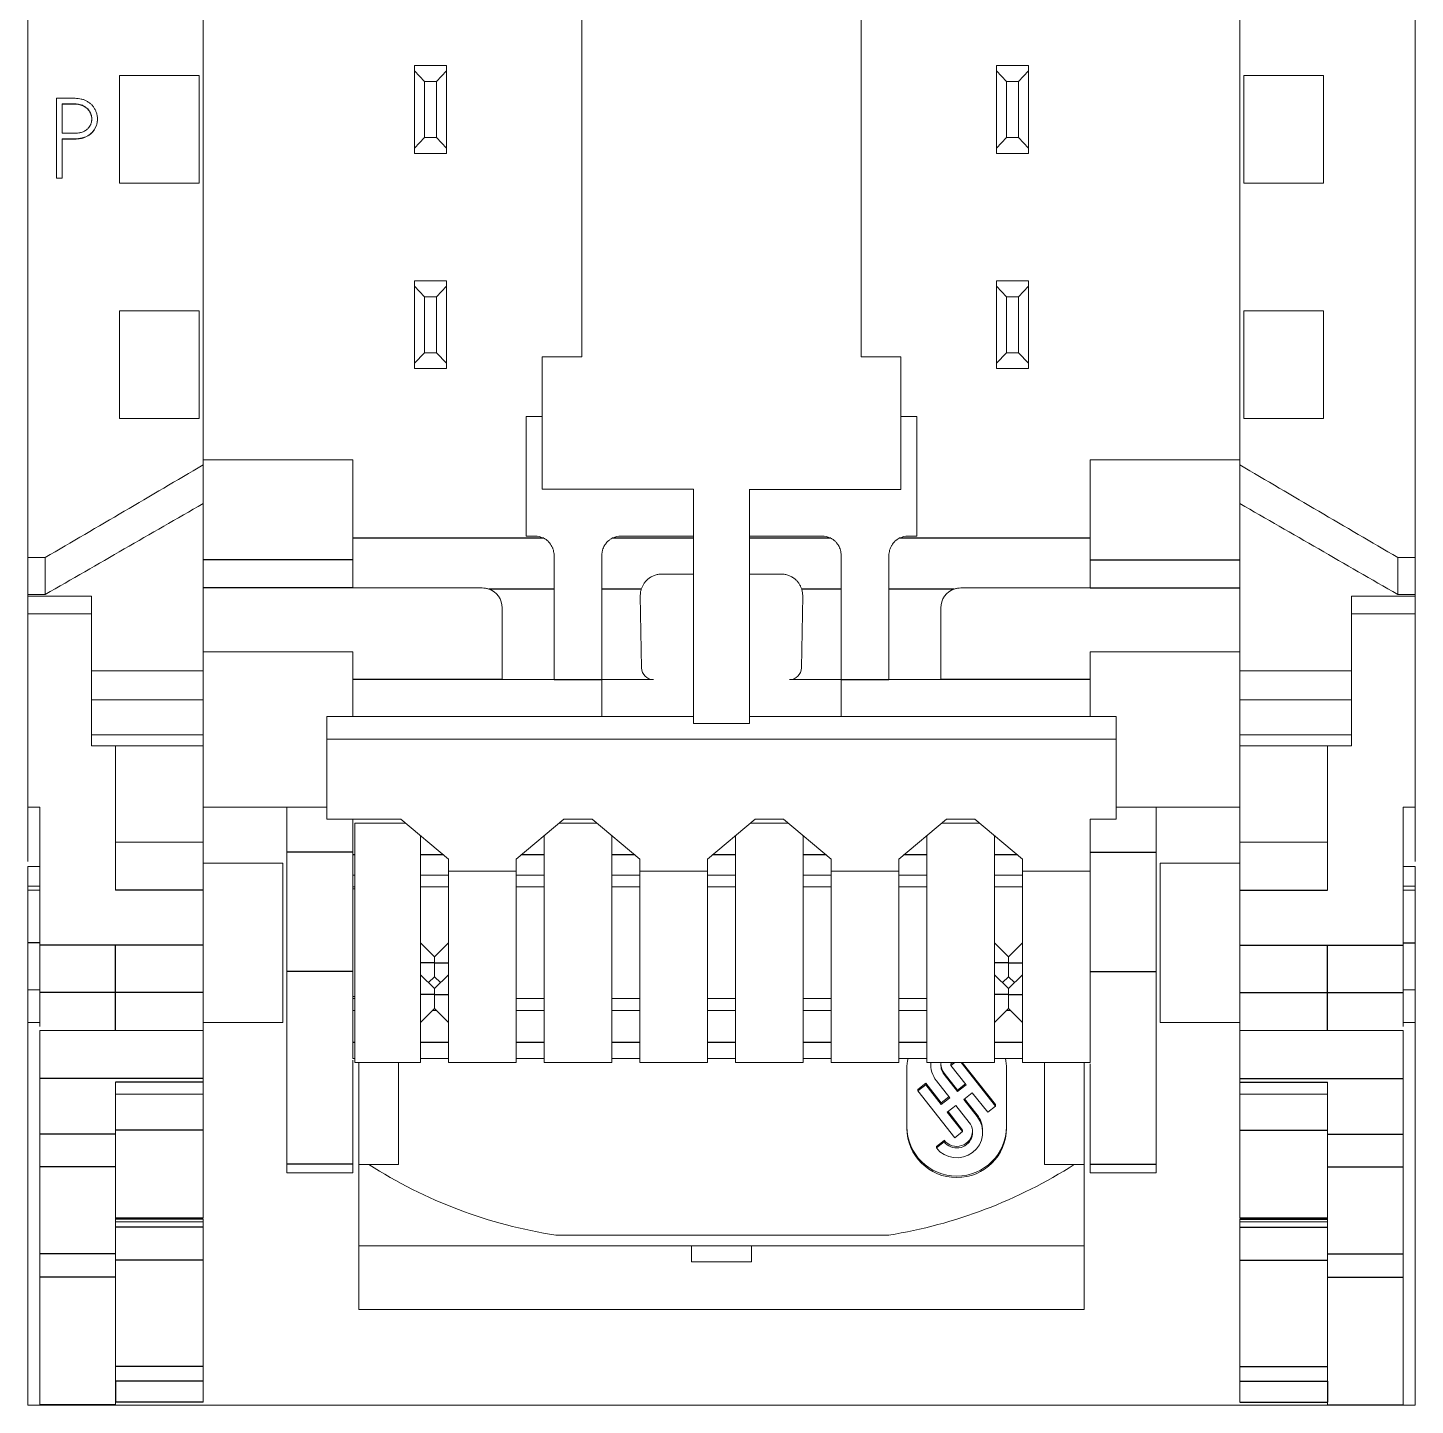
# Model space of a CAD drawing. Header units: millimetres. Extents: x 0 to 594, y 0 to 420.
# Drawn here: x 102.44 to 137.24, y 231.2 to 265.75 of the extents above; entities that cross this region are included whole.
import ezdxf

# ---------------------------------------------------------------- set-up
doc = ezdxf.new("R2010")
doc.units = ezdxf.units.MM
doc.layers.add('1', color=7, linetype='Continuous')

msp = doc.modelspace()

# ---------------------------------------------------------------- linework, layer by layer
at = {"layer": '1', "color": 7, "linetype": 'Continuous', "lineweight": 13}
for p, q in [((102.444, 365.882), (102.444, 252.464)), ((137.244, 365.882), (137.244, 252.464)), ((106.844, 363.601), (106.844, 254.786)), ((132.844, 254.786), (132.844, 363.601)), ((116.344, 257.501), (116.344, 358.401)), ((123.344, 358.401), (123.344, 257.501)), ((104.744, 261.856), (104.744, 264.557)), ((106.744, 264.557), (104.744, 264.557)), ((106.744, 261.856), (106.744, 264.557)), ((112.144, 264.801), (112.944, 264.801)), ((112.144, 264.668), (112.144, 264.801)), ((112.144, 262.735), (112.144, 264.668)), ((112.394, 264.401), (112.144, 264.668)), ((112.944, 264.668), (112.694, 264.401)), ((112.944, 264.801), (112.944, 264.668)), ((112.944, 264.668), (112.944, 262.735)), ((126.744, 264.801), (127.544, 264.801)), ((126.744, 264.668), (126.744, 264.801)), ((126.744, 262.735), (126.744, 264.668)), ((126.994, 264.401), (126.744, 264.668)), ((127.544, 264.668), (127.294, 264.401)), ((127.544, 264.801), (127.544, 264.668)), ((127.544, 264.668), (127.544, 262.735)), ((132.944, 261.856), (132.944, 264.557)), ((132.944, 264.557), (134.944, 264.557)), ((134.944, 261.856), (134.944, 264.557)), ((112.694, 264.401), (112.394, 264.401)), ((112.394, 264.401), (112.394, 263.001)), ((112.694, 263.001), (112.694, 264.401)), ((127.294, 264.401), (126.994, 264.401)), ((126.994, 264.401), (126.994, 263.001)), ((127.294, 263.001), (127.294, 264.401)), ((103.165, 263.983), (103.165, 261.981)), ((103.307, 263.106), (103.307, 263.842)), ((104.192, 263.454), (104.192, 263.461)), ((103.307, 261.981), (103.307, 262.964)), ((112.144, 262.735), (112.394, 263.001)), ((112.394, 263.001), (112.694, 263.001)), ((112.694, 263.001), (112.944, 262.735)), ((126.744, 262.735), (126.994, 263.001)), ((126.994, 263.001), (127.294, 263.001)), ((127.294, 263.001), (127.544, 262.735)), ((112.144, 262.601), (112.144, 262.735)), ((112.944, 262.601), (112.144, 262.601)), ((112.944, 262.735), (112.944, 262.601)), ((126.744, 262.601), (126.744, 262.735)), ((127.544, 262.601), (126.744, 262.601)), ((127.544, 262.735), (127.544, 262.601)), ((103.165, 261.981), (103.165, 261.975)), ((103.165, 261.981), (103.307, 261.981)), ((103.307, 261.981), (103.307, 261.975)), ((104.744, 261.851), (104.744, 261.856)), ((106.744, 261.856), (104.744, 261.856)), ((106.744, 261.851), (104.744, 261.851)), ((106.744, 261.851), (106.744, 261.856)), ((132.944, 261.851), (132.944, 261.856)), ((132.944, 261.856), (134.944, 261.856)), ((132.944, 261.851), (134.944, 261.851)), ((134.944, 261.851), (134.944, 261.856)), ((112.144, 259.401), (112.944, 259.401)), ((112.144, 259.268), (112.144, 259.401)), ((112.144, 257.335), (112.144, 259.268)), ((112.394, 259.001), (112.144, 259.268)), ((112.944, 259.268), (112.694, 259.001)), ((112.944, 259.401), (112.944, 259.268)), ((112.944, 259.268), (112.944, 257.335)), ((126.744, 259.401), (127.544, 259.401)), ((126.744, 259.268), (126.744, 259.401)), ((126.744, 257.335), (126.744, 259.268)), ((126.994, 259.001), (126.744, 259.268)), ((127.544, 259.268), (127.294, 259.001)), ((127.544, 259.401), (127.544, 259.268)), ((127.544, 259.268), (127.544, 257.335)), ((112.394, 259.001), (112.394, 257.601)), ((112.694, 259.001), (112.394, 259.001)), ((112.694, 257.601), (112.694, 259.001)), ((126.994, 259.001), (126.994, 257.601)), ((127.294, 259.001), (126.994, 259.001)), ((127.294, 257.601), (127.294, 259.001)), ((104.744, 255.954), (104.744, 258.655)), ((106.744, 258.655), (104.744, 258.655)), ((106.744, 255.954), (106.744, 258.655)), ((132.944, 255.954), (132.944, 258.655)), ((132.944, 258.655), (134.944, 258.655)), ((134.944, 255.954), (134.944, 258.655)), ((112.144, 257.335), (112.394, 257.601)), ((112.394, 257.601), (112.694, 257.601)), ((112.694, 257.601), (112.944, 257.335)), ((126.744, 257.335), (126.994, 257.601)), ((126.994, 257.601), (127.294, 257.601)), ((127.294, 257.601), (127.544, 257.335)), ((112.144, 257.201), (112.144, 257.335)), ((112.944, 257.201), (112.144, 257.201)), ((112.944, 257.335), (112.944, 257.201)), ((115.344, 257.501), (116.344, 257.501)), ((115.344, 254.177), (115.344, 257.501)), ((123.344, 257.501), (124.344, 257.501)), ((124.344, 257.501), (124.344, 254.172)), ((126.744, 257.201), (126.744, 257.335)), ((127.544, 257.201), (126.744, 257.201)), ((127.544, 257.335), (127.544, 257.201)), ((104.744, 255.951), (104.744, 255.954)), ((106.744, 255.954), (104.744, 255.954)), ((106.744, 255.951), (104.744, 255.951)), ((106.744, 255.951), (106.744, 255.954)), ((114.944, 256.001), (114.944, 253.001)), ((115.344, 256.001), (114.944, 256.001)), ((124.744, 256.001), (124.344, 256.001)), ((124.744, 253.001), (124.744, 256.001)), ((132.944, 255.951), (132.944, 255.954)), ((132.944, 255.954), (134.944, 255.954)), ((132.944, 255.951), (134.944, 255.951)), ((134.944, 255.951), (134.944, 255.954)), ((110.594, 254.916), (106.844, 254.916)), ((106.844, 254.786), (106.844, 253.818)), ((110.594, 254.916), (110.594, 252.947)), ((129.094, 254.916), (129.094, 252.947)), ((129.094, 254.916), (132.844, 254.916)), ((132.844, 253.818), (132.844, 254.786)), ((119.144, 254.177), (115.344, 254.177)), ((119.144, 248.301), (119.144, 254.177)), ((120.544, 254.177), (120.544, 248.301)), ((124.344, 254.172), (120.544, 254.172)), ((106.844, 253.818), (106.844, 249.619)), ((132.844, 249.619), (132.844, 253.818)), ((114.944, 253.001), (115.164, 253.001)), ((117.324, 253.001), (119.144, 253.001)), ((120.544, 253.001), (122.364, 253.001)), ((124.524, 253.001), (124.744, 253.001)), ((110.594, 251.701), (110.594, 252.947)), ((129.094, 251.701), (129.094, 252.947)), ((102.444, 252.464), (102.444, 251.539)), ((102.884, 252.464), (102.444, 252.464)), ((102.884, 251.539), (102.884, 252.464)), ((115.644, 251.674), (115.644, 252.521)), ((116.844, 252.521), (116.844, 251.674)), ((122.844, 251.674), (122.844, 252.521)), ((124.044, 252.521), (124.044, 251.674)), ((136.804, 252.464), (136.804, 251.539)), ((137.244, 252.464), (136.804, 252.464)), ((137.244, 252.464), (137.244, 251.539)), ((118.344, 252.048), (119.144, 252.048)), ((120.544, 252.048), (121.344, 252.048)), ((113.844, 251.701), (110.594, 251.701)), ((115.644, 249.401), (115.644, 251.674)), ((116.844, 251.674), (116.844, 249.401)), ((122.844, 249.401), (122.844, 251.674)), ((124.044, 251.674), (124.044, 249.401)), ((129.094, 251.701), (125.844, 251.701)), ((102.444, 251.539), (102.444, 251.498)), ((102.884, 251.539), (102.444, 251.539)), ((102.444, 251.051), (102.444, 251.498)), ((102.444, 251.498), (104.044, 251.498)), ((104.044, 251.498), (104.044, 249.619)), ((117.839, 249.696), (117.807, 251.501)), ((121.881, 251.501), (121.849, 249.696)), ((135.644, 251.498), (135.644, 249.619)), ((135.644, 251.498), (137.244, 251.498)), ((137.244, 251.539), (136.804, 251.539)), ((137.244, 251.539), (137.244, 251.498)), ((137.244, 251.051), (137.244, 251.498)), ((102.444, 251.051), (102.444, 246.201)), ((104.044, 251.051), (102.444, 251.051)), ((114.344, 249.401), (114.344, 251.201)), ((125.344, 251.201), (125.344, 249.401)), ((135.644, 251.051), (137.244, 251.051)), ((137.244, 251.051), (137.244, 246.201)), ((110.594, 250.101), (106.844, 250.101)), ((110.594, 249.401), (110.594, 250.101)), ((129.094, 250.101), (129.094, 249.401)), ((129.094, 250.101), (132.844, 250.101)), ((104.044, 249.619), (104.044, 248.898)), ((106.844, 249.619), (104.044, 249.619)), ((106.844, 249.619), (106.844, 248.898)), ((132.844, 248.898), (132.844, 249.619)), ((135.644, 249.619), (132.844, 249.619)), ((135.644, 248.898), (135.644, 249.619)), ((110.594, 248.48), (110.594, 249.401)), ((115.644, 249.401), (114.344, 249.401)), ((116.844, 248.48), (116.844, 249.401)), ((118.139, 249.401), (116.844, 249.401)), ((122.844, 249.401), (121.549, 249.401)), ((122.844, 249.401), (122.844, 248.48)), ((125.344, 249.401), (124.044, 249.401)), ((129.094, 248.48), (129.094, 249.401)), ((104.044, 248.898), (104.044, 248.019)), ((106.844, 248.898), (104.044, 248.898)), ((106.844, 248.898), (106.844, 248.019)), ((132.844, 248.019), (132.844, 248.898)), ((135.644, 248.898), (132.844, 248.898)), ((135.644, 248.019), (135.644, 248.898)), ((109.944, 248.48), (109.944, 247.91)), ((119.144, 248.48), (109.944, 248.48)), ((129.744, 248.48), (120.544, 248.48)), ((129.744, 248.48), (129.744, 247.91)), ((120.544, 248.301), (119.144, 248.301)), ((104.044, 248.019), (104.044, 247.741)), ((106.844, 248.019), (104.044, 248.019)), ((106.844, 248.019), (106.844, 247.741)), ((129.744, 247.91), (109.944, 247.91)), ((109.944, 245.901), (109.944, 247.91)), ((129.744, 245.901), (129.744, 247.91)), ((132.844, 247.741), (132.844, 248.019)), ((135.644, 248.019), (132.844, 248.019)), ((135.644, 247.741), (135.644, 248.019)), ((106.844, 247.741), (104.044, 247.741)), ((104.644, 244.123), (104.644, 247.741)), ((106.844, 245.323), (106.844, 247.741)), ((132.844, 245.323), (132.844, 247.741)), ((135.644, 247.741), (132.844, 247.741)), ((135.044, 244.123), (135.044, 247.741)), ((102.444, 246.201), (102.444, 244.84)), ((102.744, 246.201), (102.444, 246.201)), ((102.744, 242.741), (102.744, 246.201)), ((109.944, 246.201), (106.844, 246.201)), ((108.944, 246.201), (108.944, 245.073)), ((129.744, 246.201), (132.844, 246.201)), ((130.744, 246.201), (130.744, 245.073)), ((136.944, 242.741), (136.944, 246.201)), ((137.244, 246.201), (136.944, 246.201)), ((137.244, 246.201), (137.244, 244.84)), ((109.944, 245.901), (111.802, 245.901)), ((110.594, 245.901), (110.594, 245.005)), ((110.644, 239.801), (110.644, 245.801)), ((111.921, 245.801), (110.644, 245.801)), ((111.802, 245.901), (112.994, 244.901)), ((114.694, 244.901), (115.886, 245.901)), ((116.721, 245.801), (115.767, 245.801)), ((115.886, 245.901), (116.602, 245.901)), ((116.602, 245.901), (117.794, 244.901)), ((119.494, 244.901), (120.686, 245.901)), ((121.521, 245.801), (120.567, 245.801)), ((120.686, 245.901), (121.402, 245.901)), ((121.402, 245.901), (122.594, 244.901)), ((124.294, 244.901), (125.486, 245.901)), ((126.321, 245.801), (125.367, 245.801)), ((125.486, 245.901), (126.202, 245.901)), ((126.202, 245.901), (127.394, 244.901)), ((129.094, 245.901), (129.094, 244.601)), ((129.744, 245.901), (129.094, 245.901)), ((112.294, 239.801), (112.294, 245.489)), ((115.394, 239.801), (115.394, 245.489)), ((117.094, 239.801), (117.094, 245.489)), ((120.194, 239.801), (120.194, 245.489)), ((121.894, 239.801), (121.894, 245.489)), ((124.994, 239.801), (124.994, 245.489)), ((126.694, 239.801), (126.694, 245.489)), ((106.844, 245.323), (104.644, 245.323)), ((106.844, 244.123), (106.844, 245.323)), ((108.944, 245.073), (108.944, 242.077)), ((110.594, 244.501), (110.594, 245.005)), ((130.744, 245.073), (130.744, 242.077)), ((132.844, 244.123), (132.844, 245.323)), ((135.044, 245.323), (132.844, 245.323)), ((102.744, 244.714), (102.444, 244.714)), ((108.844, 244.801), (106.844, 244.801)), ((108.844, 244.801), (108.844, 241.387)), ((112.994, 244.901), (112.994, 244.601)), ((114.694, 244.601), (114.694, 244.901)), ((117.794, 244.901), (117.794, 244.601)), ((119.494, 244.601), (119.494, 244.901)), ((122.594, 244.901), (122.594, 244.601)), ((124.294, 244.601), (124.294, 244.901)), ((127.394, 244.901), (127.394, 244.601)), ((130.844, 244.801), (130.844, 241.387)), ((132.844, 244.801), (130.844, 244.801)), ((137.244, 244.714), (136.944, 244.714)), ((110.594, 244.201), (110.594, 244.501)), ((110.644, 244.501), (110.594, 244.501)), ((112.994, 244.501), (112.294, 244.501)), ((112.994, 239.801), (112.994, 244.601)), ((114.694, 244.601), (112.994, 244.601)), ((114.694, 239.801), (114.694, 244.601)), ((115.394, 244.501), (114.694, 244.501)), ((117.794, 244.501), (117.094, 244.501)), ((117.794, 239.801), (117.794, 244.601)), ((119.494, 244.601), (117.794, 244.601)), ((119.494, 239.801), (119.494, 244.601)), ((120.194, 244.501), (119.494, 244.501)), ((122.594, 244.501), (121.894, 244.501)), ((122.594, 239.801), (122.594, 244.601)), ((124.294, 244.601), (122.594, 244.601)), ((124.294, 239.801), (124.294, 244.601)), ((124.994, 244.501), (124.294, 244.501)), ((127.394, 244.501), (126.694, 244.501)), ((127.394, 239.801), (127.394, 244.601)), ((129.094, 244.601), (127.394, 244.601)), ((129.094, 239.801), (129.094, 244.601)), ((102.744, 244.22), (102.444, 244.22)), ((106.844, 242.741), (106.844, 244.123)), ((110.594, 244.201), (110.594, 244.151)), ((110.594, 244.201), (110.644, 244.201)), ((110.594, 244.151), (110.594, 241.451)), ((110.644, 244.151), (110.594, 244.151)), ((112.294, 244.201), (112.994, 244.201)), ((114.694, 244.201), (115.394, 244.201)), ((117.094, 244.201), (117.794, 244.201)), ((119.494, 244.201), (120.194, 244.201)), ((121.894, 244.201), (122.594, 244.201)), ((124.294, 244.201), (124.994, 244.201)), ((126.694, 244.201), (127.394, 244.201)), ((132.844, 242.741), (132.844, 244.123)), ((136.944, 244.22), (137.244, 244.22)), ((106.844, 241.553), (106.844, 242.741)), ((112.644, 242.451), (112.294, 242.801)), ((112.644, 242.451), (112.994, 242.801)), ((127.044, 242.451), (126.694, 242.801)), ((127.044, 242.451), (127.394, 242.801)), ((132.844, 241.553), (132.844, 242.741)), ((112.644, 242.301), (112.644, 242.451)), ((112.644, 242.301), (112.644, 241.951)), ((127.044, 242.301), (127.044, 242.451)), ((127.044, 242.301), (127.044, 241.951)), ((112.644, 241.651), (112.294, 242.001)), ((112.494, 241.801), (112.644, 241.951)), ((112.644, 241.651), (112.994, 242.001)), ((112.644, 241.951), (112.794, 241.801)), ((127.044, 241.651), (126.694, 242.001)), ((126.894, 241.801), (127.044, 241.951)), ((127.044, 241.651), (127.394, 242.001)), ((127.044, 241.951), (127.194, 241.801)), ((102.444, 240.801), (102.444, 241.62)), ((102.744, 241.62), (102.444, 241.62)), ((106.844, 240.601), (106.844, 241.553)), ((112.644, 241.651), (112.644, 241.501)), ((127.044, 241.651), (127.044, 241.501)), ((132.844, 240.601), (132.844, 241.553)), ((136.944, 241.62), (137.244, 241.62)), ((137.244, 240.801), (137.244, 241.62)), ((108.844, 241.387), (108.844, 240.801)), ((110.594, 241.451), (110.594, 241.401)), ((110.594, 241.451), (110.644, 241.451)), ((110.594, 241.101), (110.594, 241.401)), ((110.594, 241.401), (110.644, 241.401)), ((112.644, 241.501), (112.644, 241.151)), ((114.694, 241.401), (115.394, 241.401)), ((117.094, 241.401), (117.794, 241.401)), ((119.494, 241.401), (120.194, 241.401)), ((121.894, 241.401), (122.594, 241.401)), ((124.294, 241.401), (124.994, 241.401)), ((127.044, 241.501), (127.044, 241.151)), ((130.844, 241.387), (130.844, 240.801)), ((110.594, 240.301), (110.594, 241.101)), ((110.644, 241.101), (110.594, 241.101)), ((112.294, 240.801), (112.644, 241.151)), ((112.694, 241.101), (112.594, 241.101)), ((112.644, 241.151), (112.994, 240.801)), ((115.394, 241.101), (114.694, 241.101)), ((117.794, 241.101), (117.094, 241.101)), ((120.194, 241.101), (119.494, 241.101)), ((122.594, 241.101), (121.894, 241.101)), ((124.994, 241.101), (124.294, 241.101)), ((126.694, 240.801), (127.044, 241.151)), ((127.094, 241.101), (126.994, 241.101)), ((127.044, 241.151), (127.394, 240.801)), ((102.444, 240.802), (102.444, 231.201)), ((102.444, 240.801), (102.744, 240.801)), ((102.744, 240.601), (102.744, 239.401)), ((106.844, 240.601), (104.644, 240.601)), ((106.844, 240.801), (108.844, 240.801)), ((106.844, 240.601), (106.844, 239.401)), ((130.844, 240.801), (132.844, 240.801)), ((132.844, 240.601), (132.844, 239.401)), ((132.844, 240.601), (135.044, 240.601)), ((136.944, 240.801), (137.244, 240.801)), ((136.944, 240.601), (136.944, 239.401)), ((137.244, 240.802), (137.244, 231.201)), ((110.594, 239.901), (110.594, 240.301)), ((110.644, 239.901), (110.594, 239.901)), ((110.644, 239.801), (112.294, 239.801)), ((110.744, 237.242), (110.744, 239.801)), ((111.744, 237.242), (111.744, 239.801)), ((112.994, 239.901), (112.294, 239.901)), ((112.994, 239.801), (114.694, 239.801)), ((115.394, 239.901), (114.694, 239.901)), ((115.394, 239.801), (117.094, 239.801)), ((117.794, 239.901), (117.094, 239.901)), ((117.794, 239.801), (119.494, 239.801)), ((120.194, 239.901), (119.494, 239.901)), ((120.194, 239.801), (121.894, 239.801)), ((122.594, 239.901), (121.894, 239.901)), ((122.594, 239.801), (124.294, 239.801)), ((124.994, 239.901), (124.294, 239.901)), ((124.994, 239.801), (126.694, 239.801)), ((125.095, 239.777), (125.095, 239.738)), ((125.647, 239.801), (125.597, 239.763)), ((125.697, 239.801), (125.597, 239.724)), ((126.717, 238.704), (125.853, 239.801)), ((126.717, 238.743), (125.883, 239.801)), ((127.394, 239.901), (126.694, 239.901)), ((127.394, 239.801), (129.094, 239.801)), ((127.944, 239.801), (127.944, 237.242)), ((128.944, 237.242), (128.944, 239.801)), ((124.494, 239.638), (124.494, 238.151)), ((125.766, 239.107), (125.43, 239.534)), ((125.766, 239.068), (125.43, 239.494)), ((125.597, 239.763), (125.597, 239.724)), ((125.597, 239.724), (125.981, 239.235)), ((126.994, 238.151), (126.994, 239.638)), ((102.744, 238), (102.744, 239.401)), ((104.644, 238), (104.644, 239.301)), ((106.844, 239.301), (106.844, 239.401)), ((106.844, 239.001), (106.844, 239.301)), ((124.968, 239.276), (124.771, 239.123)), ((124.968, 239.237), (124.771, 239.084)), ((124.771, 239.123), (124.771, 239.084)), ((124.771, 239.084), (125.694, 237.912)), ((125.353, 238.787), (124.968, 239.276)), ((124.968, 239.276), (124.968, 239.237)), ((125.353, 238.748), (124.968, 239.237)), ((125.233, 239.342), (125.569, 238.916)), ((125.962, 239.26), (125.766, 239.107)), ((125.981, 239.235), (125.766, 239.068)), ((125.766, 239.107), (125.766, 239.068)), ((132.844, 239.301), (132.844, 239.401)), ((132.844, 239.001), (132.844, 239.301)), ((135.044, 238), (135.044, 239.301)), ((136.944, 238), (136.944, 239.401)), ((106.844, 239.001), (104.644, 239.001)), ((106.844, 238.103), (106.844, 239.001)), ((125.549, 238.94), (125.353, 238.787)), ((125.569, 238.916), (125.353, 238.748)), ((125.353, 238.787), (125.353, 238.748)), ((125.92, 238.873), (126.135, 239.04)), ((126.255, 238.446), (125.92, 238.873)), ((126.255, 238.486), (125.939, 238.888)), ((126.135, 239.04), (126.52, 238.552)), ((126.717, 238.743), (126.717, 238.704)), ((132.844, 238.103), (132.844, 239.001)), ((132.844, 239.001), (135.044, 239.001)), ((125.507, 238.553), (125.723, 238.72)), ((125.891, 238.065), (125.507, 238.553)), ((125.891, 238.104), (125.526, 238.568)), ((125.723, 238.72), (126.058, 238.294)), ((126.52, 238.552), (126.717, 238.704)), ((106.844, 235.902), (106.844, 238.103)), ((125.694, 237.912), (125.891, 238.065)), ((125.891, 238.104), (125.891, 238.065)), ((126.393, 238.05), (126.393, 238.09)), ((132.844, 235.902), (132.844, 238.103)), ((102.744, 237.184), (102.744, 238)), ((104.644, 237.184), (104.644, 238)), ((125.43, 237.846), (125.233, 237.693)), ((125.43, 237.807), (125.233, 237.654)), ((125.233, 237.693), (125.233, 237.654)), ((125.43, 237.846), (125.43, 237.807)), ((135.044, 237.184), (135.044, 238)), ((136.944, 237.184), (136.944, 238)), ((102.744, 237.184), (102.744, 234.997)), ((104.644, 237.184), (104.644, 234.997)), ((108.944, 237.035), (108.944, 237.252)), ((108.944, 237.035), (110.594, 237.035)), ((110.594, 237.035), (110.594, 237.252)), ((110.744, 237.241), (110.744, 237.242)), ((110.744, 237.242), (111.744, 237.242)), ((110.744, 237.241), (110.995, 237.241)), ((110.744, 235.201), (110.744, 237.241)), ((110.995, 237.241), (111.744, 237.241)), ((111.744, 237.241), (111.744, 237.242)), ((127.944, 237.242), (127.944, 237.241)), ((127.944, 237.242), (128.944, 237.242)), ((127.944, 237.241), (128.693, 237.241)), ((128.693, 237.241), (128.944, 237.241)), ((128.944, 237.241), (128.944, 237.242)), ((128.944, 235.201), (128.944, 237.241)), ((129.094, 237.035), (129.094, 237.252)), ((129.094, 237.035), (130.744, 237.035)), ((130.744, 237.035), (130.744, 237.252)), ((135.044, 237.184), (135.044, 234.997)), ((136.944, 237.184), (136.944, 234.997)), ((104.644, 235.902), (106.844, 235.902)), ((106.844, 235.873), (104.644, 235.873)), ((106.844, 235.801), (104.644, 235.801)), ((106.844, 235.866), (106.844, 235.873)), ((106.844, 235.801), (106.844, 235.866)), ((106.844, 235.801), (106.844, 235.664)), ((106.844, 235.664), (106.844, 234.84)), ((132.844, 235.902), (135.044, 235.902)), ((132.844, 235.866), (132.844, 235.873)), ((135.044, 235.873), (132.844, 235.873)), ((132.844, 235.801), (132.844, 235.866)), ((132.844, 235.801), (132.844, 235.664)), ((132.844, 235.801), (135.044, 235.801)), ((132.844, 235.664), (132.844, 234.84)), ((115.688, 235.469), (124.043, 235.469)), ((102.744, 234.41), (102.744, 234.997)), ((104.644, 234.41), (104.644, 234.997)), ((110.744, 233.601), (110.744, 235.202)), ((110.744, 235.201), (128.944, 235.201)), ((119.094, 235.201), (119.094, 234.797)), ((120.594, 235.201), (120.594, 234.797)), ((128.944, 233.601), (128.944, 235.202)), ((135.044, 234.41), (135.044, 234.997)), ((136.944, 234.41), (136.944, 234.997)), ((106.844, 234.84), (106.844, 232.175)), ((119.094, 234.797), (120.594, 234.797)), ((132.844, 234.84), (132.844, 232.175)), ((110.744, 233.601), (128.944, 233.601)), ((106.844, 232.175), (106.844, 231.808)), ((132.844, 232.175), (132.844, 231.808)), ((106.844, 231.808), (106.844, 231.277)), ((132.844, 231.808), (132.844, 231.277)), ((104.385, 231.201), (102.444, 231.201)), ((102.744, 231.213), (104.644, 231.213)), ((135.645, 231.201), (104.385, 231.201)), ((104.644, 231.277), (106.844, 231.277)), ((106.844, 231.277), (106.844, 231.277)), ((132.844, 231.277), (132.844, 231.277)), ((132.844, 231.277), (135.044, 231.277)), ((135.044, 231.213), (136.944, 231.213)), ((137.244, 231.201), (135.645, 231.201))]:
    msp.add_line(p, q, dxfattribs=at)
at = {"layer": '1', "color": 7, "linetype": 'Continuous', "lineweight": 25}
for p, q in [((115.386, 252.947), (110.594, 252.947)), ((119.144, 252.947), (117.102, 252.947)), ((122.586, 252.947), (120.544, 252.947)), ((129.094, 252.947), (124.302, 252.947)), ((110.594, 252.409), (106.844, 252.409)), ((129.094, 252.409), (132.844, 252.409)), ((110.594, 251.701), (106.844, 251.701)), ((115.644, 251.674), (114.007, 251.674)), ((117.833, 251.674), (116.844, 251.674)), ((122.844, 251.674), (121.855, 251.674)), ((125.681, 251.674), (124.044, 251.674)), ((129.094, 251.701), (132.844, 251.701)), ((114.344, 249.401), (110.594, 249.401)), ((115.644, 249.401), (116.844, 249.401)), ((122.844, 249.401), (124.044, 249.401)), ((129.094, 249.401), (125.344, 249.401)), ((110.594, 245.073), (108.944, 245.073)), ((110.644, 245.005), (110.594, 245.005)), ((112.87, 245.005), (112.294, 245.005)), ((115.394, 245.005), (114.818, 245.005)), ((117.67, 245.005), (117.094, 245.005)), ((120.194, 245.005), (119.618, 245.005)), ((122.47, 245.005), (121.894, 245.005)), ((124.994, 245.005), (124.418, 245.005)), ((127.27, 245.005), (126.694, 245.005)), ((129.094, 245.073), (130.744, 245.073)), ((106.844, 244.123), (104.644, 244.123)), ((132.844, 244.123), (135.044, 244.123)), ((102.744, 242.801), (102.444, 242.801)), ((106.844, 242.741), (104.644, 242.741)), ((132.844, 242.741), (135.044, 242.741)), ((136.944, 242.801), (137.244, 242.801)), ((112.644, 242.301), (112.294, 242.301)), ((112.644, 242.301), (112.994, 242.301)), ((127.044, 242.301), (126.694, 242.301)), ((127.044, 242.301), (127.394, 242.301)), ((110.594, 242.077), (108.944, 242.077)), ((129.094, 242.077), (130.744, 242.077)), ((106.844, 241.553), (104.644, 241.553)), ((132.844, 241.553), (135.044, 241.553)), ((112.644, 241.501), (112.294, 241.501)), ((112.644, 241.501), (112.994, 241.501)), ((127.044, 241.501), (126.694, 241.501)), ((127.044, 241.501), (127.394, 241.501)), ((110.644, 240.301), (110.594, 240.301)), ((112.994, 240.301), (112.294, 240.301)), ((115.394, 240.301), (114.694, 240.301)), ((117.794, 240.301), (117.094, 240.301)), ((120.194, 240.301), (119.494, 240.301)), ((122.594, 240.301), (121.894, 240.301)), ((124.994, 240.301), (124.294, 240.301)), ((127.394, 240.301), (126.694, 240.301)), ((125.43, 239.534), (125.43, 239.494)), ((106.844, 239.401), (102.744, 239.401)), ((106.844, 239.301), (104.644, 239.301)), ((132.844, 239.401), (136.944, 239.401)), ((132.844, 239.301), (135.044, 239.301)), ((126.255, 238.486), (126.255, 238.446)), ((106.844, 238.103), (104.644, 238.103)), ((132.844, 238.103), (135.044, 238.103)), ((104.644, 238), (102.744, 238)), ((135.044, 238), (136.944, 238)), ((104.644, 237.184), (102.744, 237.184)), ((110.594, 237.252), (108.944, 237.252)), ((129.094, 237.252), (130.744, 237.252)), ((135.044, 237.184), (136.944, 237.184)), ((106.844, 235.866), (104.644, 235.866)), ((106.844, 235.664), (104.644, 235.664)), ((132.844, 235.866), (135.044, 235.866)), ((132.844, 235.664), (135.044, 235.664)), ((104.644, 234.997), (102.744, 234.997)), ((135.044, 234.997), (136.944, 234.997)), ((106.844, 234.84), (104.644, 234.84)), ((132.844, 234.84), (135.044, 234.84)), ((104.644, 234.41), (102.744, 234.41)), ((135.044, 234.41), (136.944, 234.41)), ((106.844, 232.175), (104.644, 232.175)), ((132.844, 232.175), (135.044, 232.175)), ((104.644, 231.808), (104.644, 231.277)), ((106.844, 231.808), (104.644, 231.808)), ((132.844, 231.808), (135.044, 231.808)), ((135.044, 231.808), (135.044, 231.277)), ((104.644, 231.213), (102.744, 231.213)), ((106.844, 231.277), (104.644, 231.277)), ((132.844, 231.277), (135.044, 231.277)), ((135.044, 231.213), (136.944, 231.213))]:
    msp.add_line(p, q, dxfattribs=at)
at = {"layer": '1', "color": 7, "linetype": 'Continuous', "lineweight": 13}
for centre, radius, start, end in [((115.164, 252.521), 0.48, 62.4533, 90), ((117.324, 252.521), 0.48, 90, 117.5467), ((122.364, 252.521), 0.48, 62.4533, 90), ((124.524, 252.521), 0.48, 90, 117.5467), ((113.844, 251.201), 0.5, 0, 71.0116), ((125.844, 251.201), 0.5, 108.9884, 180), ((118.139, 249.701), 0.3, 181, 270), ((121.549, 249.701), 0.3, 270, 359)]:
    msp.add_arc(centre, radius, start, end, dxfattribs=at)
for centre, major_axis, start_param, end_param in [((125.744, 239.638), (1.25, 0), 2.927081, 3.141593), ((125.744, 239.738), (0.649, 0), 3.042589, 3.804818), ((125.744, 239.777), (0.649, 0), 3.103604, 3.141549), ((125.744, 239.738), (-0.399, 0), 6.121742, 6.94641), ((125.744, 239.638), (1.25, 0), 0, 0.214512), ((125.744, 239.777), (-0.399, 0), 0.049486, 0.663225), ((125.744, 238.05), (0.649, 0), 3.804818, 6.94641), ((125.744, 238.09), (0.649, 0), 6.283142, 6.94641), ((125.744, 238.19), (1.25, 0), 3.141593, 6.283185), ((125.744, 238.151), (1.25, 0), 3.141593, 6.283185), ((125.744, 238.05), (-0.399, 0), 0.663225, 3.804818), ((125.744, 238.09), (-0.399, 0), 0.663225, 3.092069), ((117.511, 247.206), (11.977, 0), 4.137237, 4.559632), ((122.106, 247.346), (12.135, 0), 4.872685, 5.28613)]:
    msp.add_ellipse(centre, major_axis=major_axis, ratio=0.991445, start_param=start_param, end_param=end_param, dxfattribs=at)
for points, knots in [([(103.307, 262.964), (103.358, 262.964), (103.41, 262.965), (103.513, 262.964), (103.565, 262.963), (103.642, 262.965), (103.668, 262.966), (103.707, 262.969), (103.72, 262.97), (103.745, 262.974), (103.758, 262.976), (103.797, 262.983), (103.822, 262.989), (103.871, 263.005), (103.895, 263.014), (103.93, 263.032), (103.941, 263.038), (103.963, 263.051), (103.974, 263.058), (104.006, 263.08), (104.026, 263.096), (104.054, 263.123), (104.063, 263.133), (104.08, 263.152), (104.089, 263.162), (104.112, 263.193), (104.126, 263.215), (104.144, 263.249), (104.149, 263.261), (104.16, 263.285), (104.164, 263.297), (104.176, 263.334), (104.182, 263.359), (104.188, 263.397), (104.189, 263.41), (104.191, 263.436), (104.192, 263.449), (104.192, 263.488), (104.19, 263.514), (104.184, 263.552), (104.181, 263.565), (104.175, 263.59), (104.172, 263.603), (104.16, 263.64), (104.151, 263.664), (104.134, 263.699), (104.128, 263.71), (104.115, 263.733), (104.108, 263.744), (104.086, 263.776), (104.053, 263.816), (104.015, 263.851), (103.984, 263.874), (103.974, 263.882), (103.952, 263.896), (103.941, 263.903), (103.907, 263.922), (103.883, 263.932), (103.847, 263.946), (103.835, 263.95), (103.81, 263.957), (103.797, 263.96), (103.734, 263.974), (103.683, 263.98), (103.606, 263.984), (103.58, 263.985), (103.528, 263.985), (103.476, 263.985), (103.424, 263.984), (103.372, 263.983), (103.295, 263.982), (103.217, 263.983), (103.165, 263.983)], [0, 0, 0, 0, 0.0625, 0.0625, 0.125, 0.125, 0.15625, 0.15625, 0.171875, 0.171875, 0.1875, 0.1875, 0.21875, 0.21875, 0.25, 0.25, 0.265625, 0.265625, 0.28125, 0.28125, 0.3125, 0.3125, 0.328125, 0.328125, 0.34375, 0.34375, 0.375, 0.375, 0.390625, 0.390625, 0.40625, 0.40625, 0.4375, 0.4375, 0.453125, 0.453125, 0.46875, 0.46875, 0.5, 0.5, 0.515625, 0.515625, 0.53125, 0.53125, 0.5625, 0.5625, 0.578125, 0.578125, 0.59375, 0.59375, 0.625, 0.65625, 0.65625, 0.671875, 0.671875, 0.6875, 0.6875, 0.71875, 0.71875, 0.734375, 0.734375, 0.75, 0.75, 0.8125, 0.8125, 0.84375, 0.84375, 0.875, 0.90625, 0.90625, 0.9375, 1, 1, 1, 1]), ([(103.307, 263.842), (103.346, 263.842), (103.384, 263.841), (103.442, 263.841), (103.462, 263.841), (103.501, 263.842), (103.559, 263.844), (103.617, 263.845), (103.694, 263.839), (103.733, 263.832), (103.781, 263.818), (103.79, 263.815), (103.809, 263.808), (103.818, 263.804), (103.845, 263.792), (103.863, 263.783), (103.888, 263.767), (103.896, 263.761), (103.912, 263.749), (103.92, 263.743), (103.942, 263.723), (103.955, 263.709), (103.974, 263.686), (103.98, 263.678), (103.992, 263.661), (103.997, 263.653), (104.012, 263.627), (104.02, 263.609), (104.031, 263.581), (104.034, 263.572), (104.039, 263.553), (104.041, 263.543), (104.047, 263.513), (104.049, 263.494), (104.05, 263.464), (104.05, 263.454), (104.049, 263.434), (104.048, 263.424), (104.044, 263.395), (104.04, 263.375), (104.032, 263.347), (104.028, 263.338), (104.021, 263.319), (104.016, 263.31), (104.003, 263.283), (103.992, 263.267), (103.973, 263.244), (103.966, 263.236), (103.953, 263.222), (103.945, 263.215), (103.923, 263.195), (103.907, 263.184), (103.882, 263.168), (103.873, 263.163), (103.855, 263.153), (103.846, 263.149), (103.819, 263.137), (103.8, 263.13), (103.772, 263.122), (103.762, 263.12), (103.742, 263.116), (103.733, 263.114), (103.703, 263.11), (103.683, 263.108), (103.644, 263.106), (103.624, 263.106), (103.584, 263.105), (103.545, 263.105), (103.505, 263.106), (103.465, 263.106), (103.445, 263.106), (103.386, 263.106), (103.346, 263.106), (103.307, 263.106)], [0, 0, 0, 0, 0.0625, 0.0625, 0.09375, 0.09375, 0.125, 0.1875, 0.1875, 0.25, 0.25, 0.265625, 0.265625, 0.28125, 0.28125, 0.3125, 0.3125, 0.328125, 0.328125, 0.34375, 0.34375, 0.375, 0.375, 0.390625, 0.390625, 0.40625, 0.40625, 0.4375, 0.4375, 0.453125, 0.453125, 0.46875, 0.46875, 0.5, 0.5, 0.515625, 0.515625, 0.53125, 0.53125, 0.5625, 0.5625, 0.578125, 0.578125, 0.59375, 0.59375, 0.625, 0.625, 0.640625, 0.640625, 0.65625, 0.65625, 0.6875, 0.6875, 0.703125, 0.703125, 0.71875, 0.71875, 0.75, 0.75, 0.765625, 0.765625, 0.78125, 0.78125, 0.8125, 0.8125, 0.84375, 0.84375, 0.875, 0.90625, 0.90625, 0.9375, 0.9375, 1, 1, 1, 1]), ([(104.05, 263.456), (104.05, 263.458), (104.05, 263.461), (104.05, 263.473), (104.049, 263.483), (104.047, 263.503), (104.046, 263.513), (104.041, 263.542), (104.035, 263.561), (104.022, 263.598), (104.014, 263.617), (103.995, 263.651), (103.984, 263.668), (103.959, 263.699), (103.945, 263.713), (103.916, 263.74), (103.9, 263.752), (103.867, 263.774), (103.85, 263.784), (103.814, 263.8), (103.795, 263.807), (103.767, 263.816), (103.757, 263.819), (103.738, 263.824), (103.728, 263.826), (103.699, 263.831), (103.679, 263.834), (103.621, 263.838), (103.581, 263.838), (103.523, 263.837), (103.503, 263.836), (103.464, 263.835), (103.444, 263.835), (103.385, 263.835), (103.346, 263.836), (103.307, 263.835)], [0, 0, 0, 0, 0.007629, 0.007629, 0.03864, 0.03864, 0.069652, 0.069652, 0.131675, 0.131675, 0.193698, 0.193698, 0.255722, 0.255722, 0.317745, 0.317745, 0.379768, 0.379768, 0.441791, 0.441791, 0.503814, 0.503814, 0.534826, 0.534826, 0.565838, 0.565838, 0.627861, 0.627861, 0.751907, 0.751907, 0.81393, 0.81393, 0.875954, 0.875954, 1, 1, 1, 1]), ([(104.192, 263.455), (104.192, 263.43), (104.19, 263.405), (104.184, 263.367), (104.182, 263.354), (104.176, 263.329), (104.172, 263.317), (104.16, 263.279), (104.15, 263.255), (104.127, 263.21), (104.113, 263.188), (104.089, 263.157), (104.081, 263.147), (104.064, 263.127), (104.037, 263.099), (104.007, 263.075), (103.975, 263.052), (103.964, 263.045), (103.942, 263.032), (103.93, 263.026), (103.896, 263.009), (103.872, 262.999), (103.835, 262.987), (103.822, 262.983), (103.797, 262.977), (103.784, 262.974), (103.721, 262.962), (103.669, 262.959), (103.566, 262.957), (103.514, 262.958), (103.41, 262.958), (103.359, 262.958), (103.307, 262.958)], [0, 0, 0, 0, 0.06514, 0.06514, 0.098528, 0.098528, 0.131915, 0.131915, 0.198691, 0.198691, 0.265467, 0.265467, 0.298855, 0.298855, 0.332243, 0.399018, 0.399018, 0.432406, 0.432406, 0.465794, 0.465794, 0.53257, 0.53257, 0.565958, 0.565958, 0.599346, 0.599346, 0.732897, 0.732897, 0.866449, 0.866449, 1, 1, 1, 1]), ([(115.644, 252.521), (115.644, 252.543), (115.643, 252.564), (115.637, 252.607), (115.633, 252.628), (115.624, 252.659), (115.621, 252.67), (115.614, 252.69), (115.61, 252.701), (115.597, 252.731), (115.587, 252.75), (115.57, 252.778), (115.564, 252.787), (115.551, 252.805), (115.545, 252.814), (115.524, 252.84), (115.509, 252.856), (115.477, 252.886), (115.461, 252.9), (115.434, 252.919), (115.424, 252.925), (115.406, 252.936), (115.396, 252.942), (115.386, 252.947)], [0, 0, 0, 0, 0.125, 0.125, 0.25, 0.25, 0.3125, 0.3125, 0.375, 0.375, 0.5, 0.5, 0.5625, 0.5625, 0.625, 0.625, 0.75, 0.75, 0.875, 0.875, 0.9375, 0.9375, 1, 1, 1, 1]), ([(117.102, 252.947), (117.083, 252.937), (117.064, 252.926), (117.037, 252.906), (117.028, 252.9), (117.011, 252.886), (117.003, 252.878), (116.979, 252.856), (116.964, 252.84), (116.944, 252.814), (116.937, 252.806), (116.925, 252.788), (116.919, 252.778), (116.89, 252.731), (116.873, 252.691), (116.859, 252.639), (116.856, 252.628), (116.852, 252.607), (116.85, 252.597), (116.846, 252.564), (116.844, 252.543), (116.844, 252.521)], [0, 0, 0, 0, 0.125, 0.125, 0.1875, 0.1875, 0.25, 0.25, 0.375, 0.375, 0.4375, 0.4375, 0.5, 0.5, 0.75, 0.75, 0.8125, 0.8125, 0.875, 0.875, 1, 1, 1, 1]), ([(122.844, 252.521), (122.844, 252.565), (122.838, 252.607), (122.821, 252.67), (122.814, 252.691), (122.797, 252.731), (122.787, 252.75), (122.77, 252.778), (122.764, 252.787), (122.751, 252.805), (122.745, 252.814), (122.724, 252.84), (122.694, 252.872), (122.66, 252.9), (122.633, 252.919), (122.624, 252.925), (122.605, 252.937), (122.596, 252.942), (122.586, 252.947)], [0, 0, 0, 0, 0.25, 0.25, 0.375, 0.375, 0.5, 0.5, 0.5625, 0.5625, 0.625, 0.625, 0.75, 0.875, 0.875, 0.9375, 0.9375, 1, 1, 1, 1]), ([(124.302, 252.947), (124.282, 252.937), (124.264, 252.925), (124.228, 252.9), (124.211, 252.886), (124.187, 252.864), (124.179, 252.856), (124.164, 252.84), (124.157, 252.831), (124.137, 252.806), (124.124, 252.788), (124.107, 252.76), (124.102, 252.75), (124.092, 252.731), (124.087, 252.721), (124.074, 252.691), (124.06, 252.65), (124.051, 252.607), (124.047, 252.575), (124.046, 252.565), (124.044, 252.543), (124.044, 252.532), (124.044, 252.521)], [0, 0, 0, 0, 0.125, 0.125, 0.25, 0.25, 0.3125, 0.3125, 0.375, 0.375, 0.5, 0.5, 0.5625, 0.5625, 0.625, 0.625, 0.75, 0.875, 0.875, 0.9375, 0.9375, 1, 1, 1, 1]), ([(117.833, 251.674), (117.84, 251.696), (117.848, 251.718), (117.864, 251.751), (117.87, 251.762), (117.882, 251.784), (117.889, 251.795), (117.903, 251.817), (117.911, 251.828), (117.927, 251.849), (117.936, 251.859), (117.954, 251.88), (117.964, 251.89), (117.984, 251.909), (117.995, 251.919), (118.028, 251.946), (118.052, 251.962), (118.091, 251.985), (118.105, 251.992), (118.132, 252.004), (118.147, 252.01), (118.176, 252.021), (118.191, 252.025), (118.221, 252.033), (118.236, 252.037), (118.281, 252.045), (118.312, 252.048), (118.344, 252.048)], [0, 0, 0, 0, 0.125, 0.125, 0.1875, 0.1875, 0.25, 0.25, 0.3125, 0.3125, 0.375, 0.375, 0.4375, 0.4375, 0.5, 0.5, 0.625, 0.625, 0.6875, 0.6875, 0.75, 0.75, 0.8125, 0.8125, 0.875, 0.875, 1, 1, 1, 1]), ([(121.344, 252.048), (121.376, 252.048), (121.407, 252.045), (121.453, 252.037), (121.468, 252.033), (121.498, 252.025), (121.513, 252.021), (121.556, 252.005), (121.584, 251.992), (121.623, 251.97), (121.635, 251.962), (121.66, 251.945), (121.672, 251.936), (121.694, 251.918), (121.705, 251.909), (121.725, 251.889), (121.735, 251.879), (121.762, 251.849), (121.778, 251.827), (121.807, 251.784), (121.819, 251.762), (121.84, 251.718), (121.848, 251.696), (121.855, 251.674)], [0, 0, 0, 0, 0.125, 0.125, 0.1875, 0.1875, 0.25, 0.25, 0.375, 0.375, 0.4375, 0.4375, 0.5, 0.5, 0.5625, 0.5625, 0.625, 0.625, 0.75, 0.75, 0.875, 0.875, 1, 1, 1, 1]), ([(114.007, 251.674), (113.981, 251.683), (113.955, 251.69), (113.901, 251.699), (113.872, 251.701), (113.844, 251.701)], [0, 0, 0, 0, 0.5, 0.5, 1, 1, 1, 1]), ([(117.807, 251.501), (117.807, 251.531), (117.809, 251.56), (117.817, 251.617), (117.824, 251.646), (117.833, 251.674)], [0, 0, 0, 0, 0.5, 0.5, 1, 1, 1, 1]), ([(121.855, 251.674), (121.864, 251.646), (121.871, 251.617), (121.879, 251.56), (121.881, 251.531), (121.881, 251.501)], [0, 0, 0, 0, 0.5, 0.5, 1, 1, 1, 1]), ([(125.844, 251.701), (125.816, 251.701), (125.788, 251.699), (125.747, 251.692), (125.734, 251.689), (125.707, 251.683), (125.694, 251.679), (125.681, 251.674)], [0, 0, 0, 0, 0.5, 0.5, 0.75, 0.75, 1, 1, 1, 1]), ([(102.444, 244.118), (102.444, 243.982), (102.444, 243.825), (102.444, 243.461), (102.444, 243.245), (102.444, 242.952), (102.444, 242.877), (102.444, 242.801)], [0, 0, 0, 0, 0.390088, 0.390088, 0.846458, 0.846458, 1, 1, 1, 1]), ([(137.244, 244.118), (137.244, 243.982), (137.244, 243.825), (137.244, 243.461), (137.244, 243.245), (137.244, 242.952), (137.244, 242.877), (137.244, 242.801)], [0, 0, 0, 0, 0.390088, 0.390088, 0.846458, 0.846458, 1, 1, 1, 1]), ([(102.444, 242.801), (102.444, 242.609), (102.444, 242.413), (102.444, 242.012), (102.444, 241.804), (102.444, 241.62)], [0, 0, 0, 0, 0.463629, 0.463629, 1, 1, 1, 1]), ([(137.244, 242.801), (137.244, 242.609), (137.244, 242.413), (137.244, 242.012), (137.244, 241.804), (137.244, 241.62)], [0, 0, 0, 0, 0.463629, 0.463629, 1, 1, 1, 1]), ([(108.944, 242.077), (108.944, 241.977), (108.944, 241.625), (108.944, 240.639), (108.944, 239.192), (108.944, 237.938), (108.944, 237.252)], [0, 0, 0, 0, 0.244152, 0.498495, 0.752867, 1, 1, 1, 1]), ([(130.744, 242.077), (130.744, 241.977), (130.744, 241.625), (130.744, 240.639), (130.744, 239.192), (130.744, 237.938), (130.744, 237.252)], [0, 0, 0, 0, 0.244152, 0.498495, 0.752867, 1, 1, 1, 1]), ([(110.594, 239.857), (110.594, 239.623), (110.594, 238.86), (110.594, 237.938), (110.594, 237.252)], [0, 0, 0, 0, 0.329781, 1, 1, 1, 1]), ([(129.094, 239.769), (129.094, 239.56), (129.094, 238.822), (129.094, 237.938), (129.094, 237.252)], [0, 0, 0, 0, 0.300897, 1, 1, 1, 1]), ([(104.644, 231.808), (104.644, 232.042), (104.644, 232.72), (104.644, 233.74), (104.644, 234.41)], [0, 0, 0, 0, 0.445928, 1, 1, 1, 1]), ([(135.044, 231.808), (135.044, 232.042), (135.044, 232.72), (135.044, 233.74), (135.044, 234.41)], [0, 0, 0, 0, 0.445928, 1, 1, 1, 1])]:
    msp.add_open_spline(points, degree=3, knots=knots, dxfattribs=at)
for points, degree in [([(102.884, 252.464), (104.204, 253.237), (105.524, 254.012), (106.844, 254.786)], 3), ([(132.844, 254.786), (134.164, 254.012), (135.484, 253.237), (136.804, 252.464)], 3), ([(106.844, 253.818), (105.524, 253.058), (104.204, 252.298), (102.884, 251.539)], 3), ([(136.804, 251.539), (135.484, 252.298), (134.164, 253.058), (132.844, 253.818)], 3), ([(102.444, 244.714), (102.444, 244.713), (102.444, 244.55), (102.444, 244.22)], 3), ([(137.244, 244.714), (137.244, 244.713), (137.244, 244.55), (137.244, 244.22)], 3), ([(102.444, 244.22), (102.444, 244.188), (102.444, 244.155), (102.444, 244.121)], 3), ([(102.744, 244.118), (102.444, 244.118)], 1), ([(136.944, 244.121), (137.244, 244.121)], 1), ([(137.244, 244.22), (137.244, 244.188), (137.244, 244.155), (137.244, 244.121)], 3), ([(102.744, 241.553), (102.744, 241.976), (102.744, 242.387), (102.744, 242.741)], 3), ([(136.944, 241.553), (136.944, 241.976), (136.944, 242.387), (136.944, 242.741)], 3), ([(102.744, 240.698), (102.744, 240.989), (102.744, 241.285), (102.744, 241.553)], 3), ([(136.944, 240.698), (136.944, 240.989), (136.944, 241.285), (136.944, 241.553)], 3), ([(104.644, 240.601), (104.011, 240.601), (103.377, 240.601), (102.744, 240.601)], 3), ([(135.044, 240.601), (136.944, 240.601)], 1), ([(102.744, 231.213), (102.744, 231.254), (102.744, 231.545), (102.744, 232.61), (102.744, 233.74), (102.744, 234.41)], 3), ([(136.944, 231.213), (136.944, 231.254), (136.944, 231.545), (136.944, 232.61), (136.944, 233.74), (136.944, 234.41)], 3), ([(104.644, 231.213), (104.644, 231.225), (104.644, 231.247), (104.644, 231.277)], 3), ([(135.044, 231.213), (135.044, 231.225), (135.044, 231.247), (135.044, 231.277)], 3)]:
    msp.add_open_spline(points, degree=degree, dxfattribs=at)
at = {"layer": '1', "color": 7, "linetype": 'Continuous', "lineweight": 25}
for points, degree in [([(104.644, 242.741), (102.744, 242.741)], 1), ([(104.644, 242.175), (104.644, 242.374), (104.644, 242.564), (104.644, 242.741)], 3), ([(135.044, 242.741), (136.944, 242.741)], 1), ([(135.044, 242.175), (135.044, 242.361), (135.044, 242.551), (135.044, 242.741)], 3), ([(104.644, 241.711), (104.644, 241.869), (104.644, 242.024), (104.644, 242.175)], 3), ([(135.044, 241.711), (135.044, 241.862), (135.044, 242.017), (135.044, 242.175)], 3), ([(104.644, 241.553), (102.744, 241.553)], 1), ([(104.644, 241.553), (104.644, 241.606), (104.644, 241.659), (104.644, 241.711)], 3), ([(104.644, 240.598), (104.644, 240.922), (104.644, 241.254), (104.644, 241.553)], 3), ([(135.044, 241.553), (135.044, 241.605), (135.044, 241.658), (135.044, 241.711)], 3), ([(135.044, 241.553), (136.944, 241.553)], 1)]:
    msp.add_open_spline(points, degree=degree, dxfattribs=at)
msp.add_open_spline([(135.044, 240.598), (135.044, 240.685), (135.044, 240.773), (135.044, 240.979), (135.044, 241.098), (135.044, 241.33), (135.044, 241.444), (135.044, 241.553)], degree=3, knots=[0, 0, 0, 0, 0.268438, 0.268438, 0.634219, 0.634219, 1, 1, 1, 1], dxfattribs=at)

doc.saveas('drawing.dxf')
